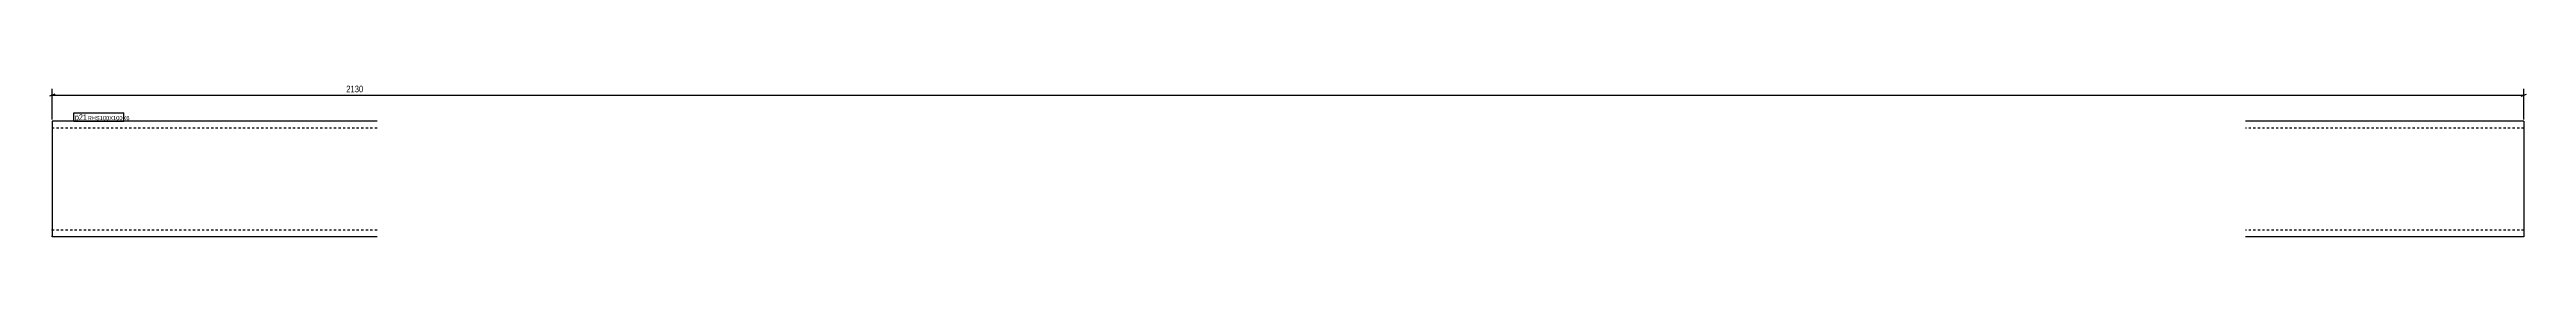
# Model space of a CAD drawing. Header units: millimetres. Extents: x 4 to 2139, y 4 to 137.
import ezdxf

# ---------------------------------------------------------------- set-up
doc = ezdxf.new("R2010")
doc.units = ezdxf.units.MM
doc.linetypes.add('DXK_LINE_DOT2', pattern=[3.9198, 1.9599, -1.9599])
for name, color, linetype in [('MÅLSÆTNING', 7, 'Continuous'), ('STÅL', 7, 'Continuous'), ('TEKST', 7, 'Continuous')]:
    doc.layers.add(name, color=color, linetype=linetype)
doc.styles.add('Arial Narrow', font='ARIALN.TTF', dxfattribs={"height": 0.2})

msp = doc.modelspace()

# ---------------------------------------------------------------- linework, layer by layer
at = {"layer": 'MÅLSÆTNING', "color": 7, "linetype": 'Continuous'}
for p, q in [((9, 128.1), (4.5, 126.3)), ((6.8, 106), (6.8, 132.6)), ((2134.5, 126.3), (2139, 128.1)), ((2136.8, 106), (2136.8, 132.6)), ((6.8, 127.2), (2136.8, 127.2))]:
    msp.add_line(p, q, dxfattribs=at)
at = {"layer": 'STÅL', "color": 2, "linetype": 'Continuous'}
for p, q in [((286.8, 104.5), (6.8, 104.5)), ((6.8, 104.5), (6.8, 5.4)), ((2136.8, 104.5), (1896.8, 104.5)), ((2136.8, 104.5), (2136.8, 4.5)), ((6.8, 4.5), (6.8, 5.4)), ((286.8, 4.5), (6.8, 4.5)), ((2136.8, 4.5), (1896.8, 4.5))]:
    msp.add_line(p, q, dxfattribs=at)
at = {"layer": 'STÅL', "color": 7, "linetype": 'DXK_LINE_DOT2'}
for p, q in [((286.8, 98.5), (6.8, 98.5)), ((2136.8, 98.5), (1896.8, 98.5)), ((6.8, 10.5), (6.8, 11)), ((286.8, 10.5), (6.8, 10.5)), ((2136.8, 10.5), (1896.8, 10.5)), ((2136.8, 10.5), (2136.8, 11))]:
    msp.add_line(p, q, dxfattribs=at)

# ---------------------------------------------------------------- next in the draw order: wipeouts: each hides what was drawn before it
at = {"color": 0}
for points, layer in [([(276, 128.4), (276, 136.8), (259, 136.8), (259, 128.4)], 'MÅLSÆTNING'), ([(35.8, 105.5), (35.8, 110.8), (26.3, 110.8), (26.3, 105.5)], 'TEKST')]:
    msp.add_wipeout(points, dxfattribs=at).dxf.layer = layer

# ---------------------------------------------------------------- next in the draw order: texts
at = {"layer": 'MÅLSÆTNING', "color": 3, "style": 'Arial Narrow'}
msp.add_text('2130', height=5.73, dxfattribs=at).set_placement((260.2, 129.6))

# ---------------------------------------------------------------- next in the draw order: wipeouts: each hides what was drawn before it
at = {"color": 0}
msp.add_wipeout([(35.8, 105.5), (35.8, 110.8), (26.3, 110.8), (26.3, 105.5)], dxfattribs=at).dxf.layer = 'TEKST'

# ---------------------------------------------------------------- next in the draw order: linework, layer by layer
at = {"layer": 'TEKST', "color": 7, "linetype": 'Continuous'}
msp.add_line((25.4, 104.6), (25.4, 111.7), dxfattribs=at)

# ---------------------------------------------------------------- next in the draw order: wipeouts: each hides what was drawn before it
at = {"color": 0}
msp.add_wipeout([(67.6, 105.5), (67.6, 109.3), (37.4, 109.3), (37.4, 105.5)], dxfattribs=at).dxf.layer = 'TEKST'

# ---------------------------------------------------------------- next in the draw order: wipeouts: each hides what was drawn before it
msp.add_wipeout([(67.6, 105.5), (67.6, 109.3), (37.4, 109.3), (37.4, 105.5)], dxfattribs=at).dxf.layer = 'TEKST'

# ---------------------------------------------------------------- next in the draw order: linework, layer by layer
at = {"layer": 'TEKST', "color": 7, "linetype": 'Continuous'}
for p, q in [((25.4, 111.7), (68.5, 111.7)), ((68.5, 104.6), (68.5, 111.7)), ((25.4, 104.6), (68.5, 104.6))]:
    msp.add_line(p, q, dxfattribs=at)

# ---------------------------------------------------------------- next in the draw order: texts
at = {"layer": 'TEKST', "color": 3, "style": 'Arial Narrow'}
for s, height, p in [('p21', 5.01, (26.3, 105.5)), ('RHS100X100X6', 3.579, (37.4, 105.5))]:
    msp.add_text(s, height=height, dxfattribs=at).set_placement(p)

doc.saveas('drawing.dxf')
